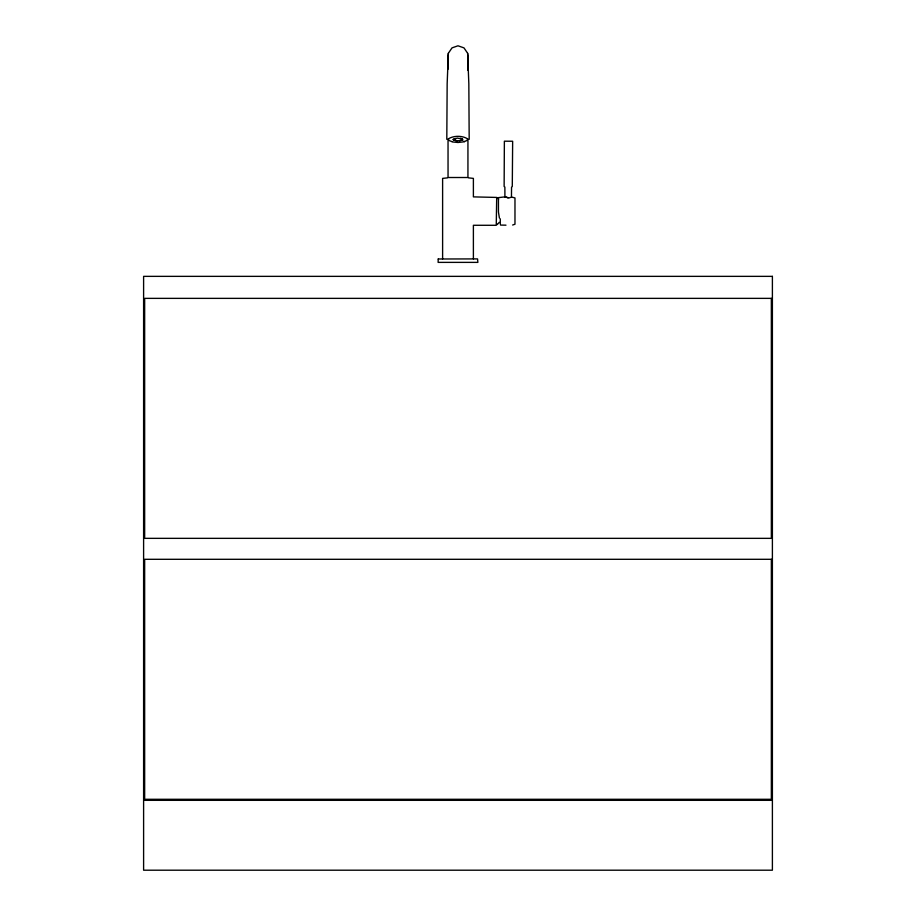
<?xml version="1.0" encoding="UTF-8"?>
<svg xmlns="http://www.w3.org/2000/svg" width="916" height="916" viewBox="0 0 916 916"><rect width="100%" height="100%" fill="white"/><g stroke="black" fill="none" stroke-linecap="round" stroke-linejoin="round"><path stroke-width="1.37" d="M467.939 139.255L467.939 177.509L448.05 177.509L448.038 139.255M448.164 69.101L448.073 56.437L448.256 59.437L448.107 57.891M446.802 139.358L447.157 83.711L448.359 53.265L452.023 47.872L457.989 45.8L463.965 47.872L467.629 53.265L468.832 83.711L469.187 139.358M467.881 57.891L467.733 59.437L467.916 56.437L467.824 70.211M448.359 53.265L447.924 57.124M499.335 222.302L497.205 224.557L496.701 224.134M496.701 198.028L497.205 197.604L498.625 199.115M464.275 141.511L466.92 140.526L467.629 138.866C462.225 135.453 453.786 135.499 448.359 138.843L449.069 140.526L451.691 141.511M464.526 141.74L458.046 142.495L452.115 141.9M459.431 140.709L463.004 140.011L457.221 141.064L453.317 139.953L457.405 140.835M457.622 138.064L452.985 139.507L455.836 138.453M512.628 225.027L514.975 224.225L514.975 197.936L511.758 197.1M504.361 196.951L498.441 197.627L498.441 211.962L499.415 218.054M505.975 225.176L500.537 225.073M447.455 177.864L442.611 178.391L442.611 258.907M468.545 177.864L473.389 178.391L473.389 196.883L496.701 197.432L496.254 225.29L473.389 225.279L473.389 258.907M143.606 800.332L772.394 800.332M458.504 138.305L462.637 139.095L460.485 138.259M504.911 196.585L508.094 197.902M504.934 196.974L509.193 197.913L511.449 197.089L511.552 187.093L512.284 186.578L512.651 141.247L504.373 141.19L504.132 186.52L504.865 187.036L504.911 196.539M468.065 57.124L467.629 53.265M500.285 218.798L500.285 224.122M438.226 258.999L438.123 262.377L477.877 262.377L477.545 258.907L438.226 258.999M772.394 276.357L143.606 276.357L143.606 870.2L772.394 870.2L772.394 276.357M771.341 298.364L144.659 298.364L144.659 538.345L771.341 538.345L771.341 298.364M771.341 559.298L144.659 559.298L144.659 799.29L771.341 799.29L771.341 559.298"/></g></svg>
